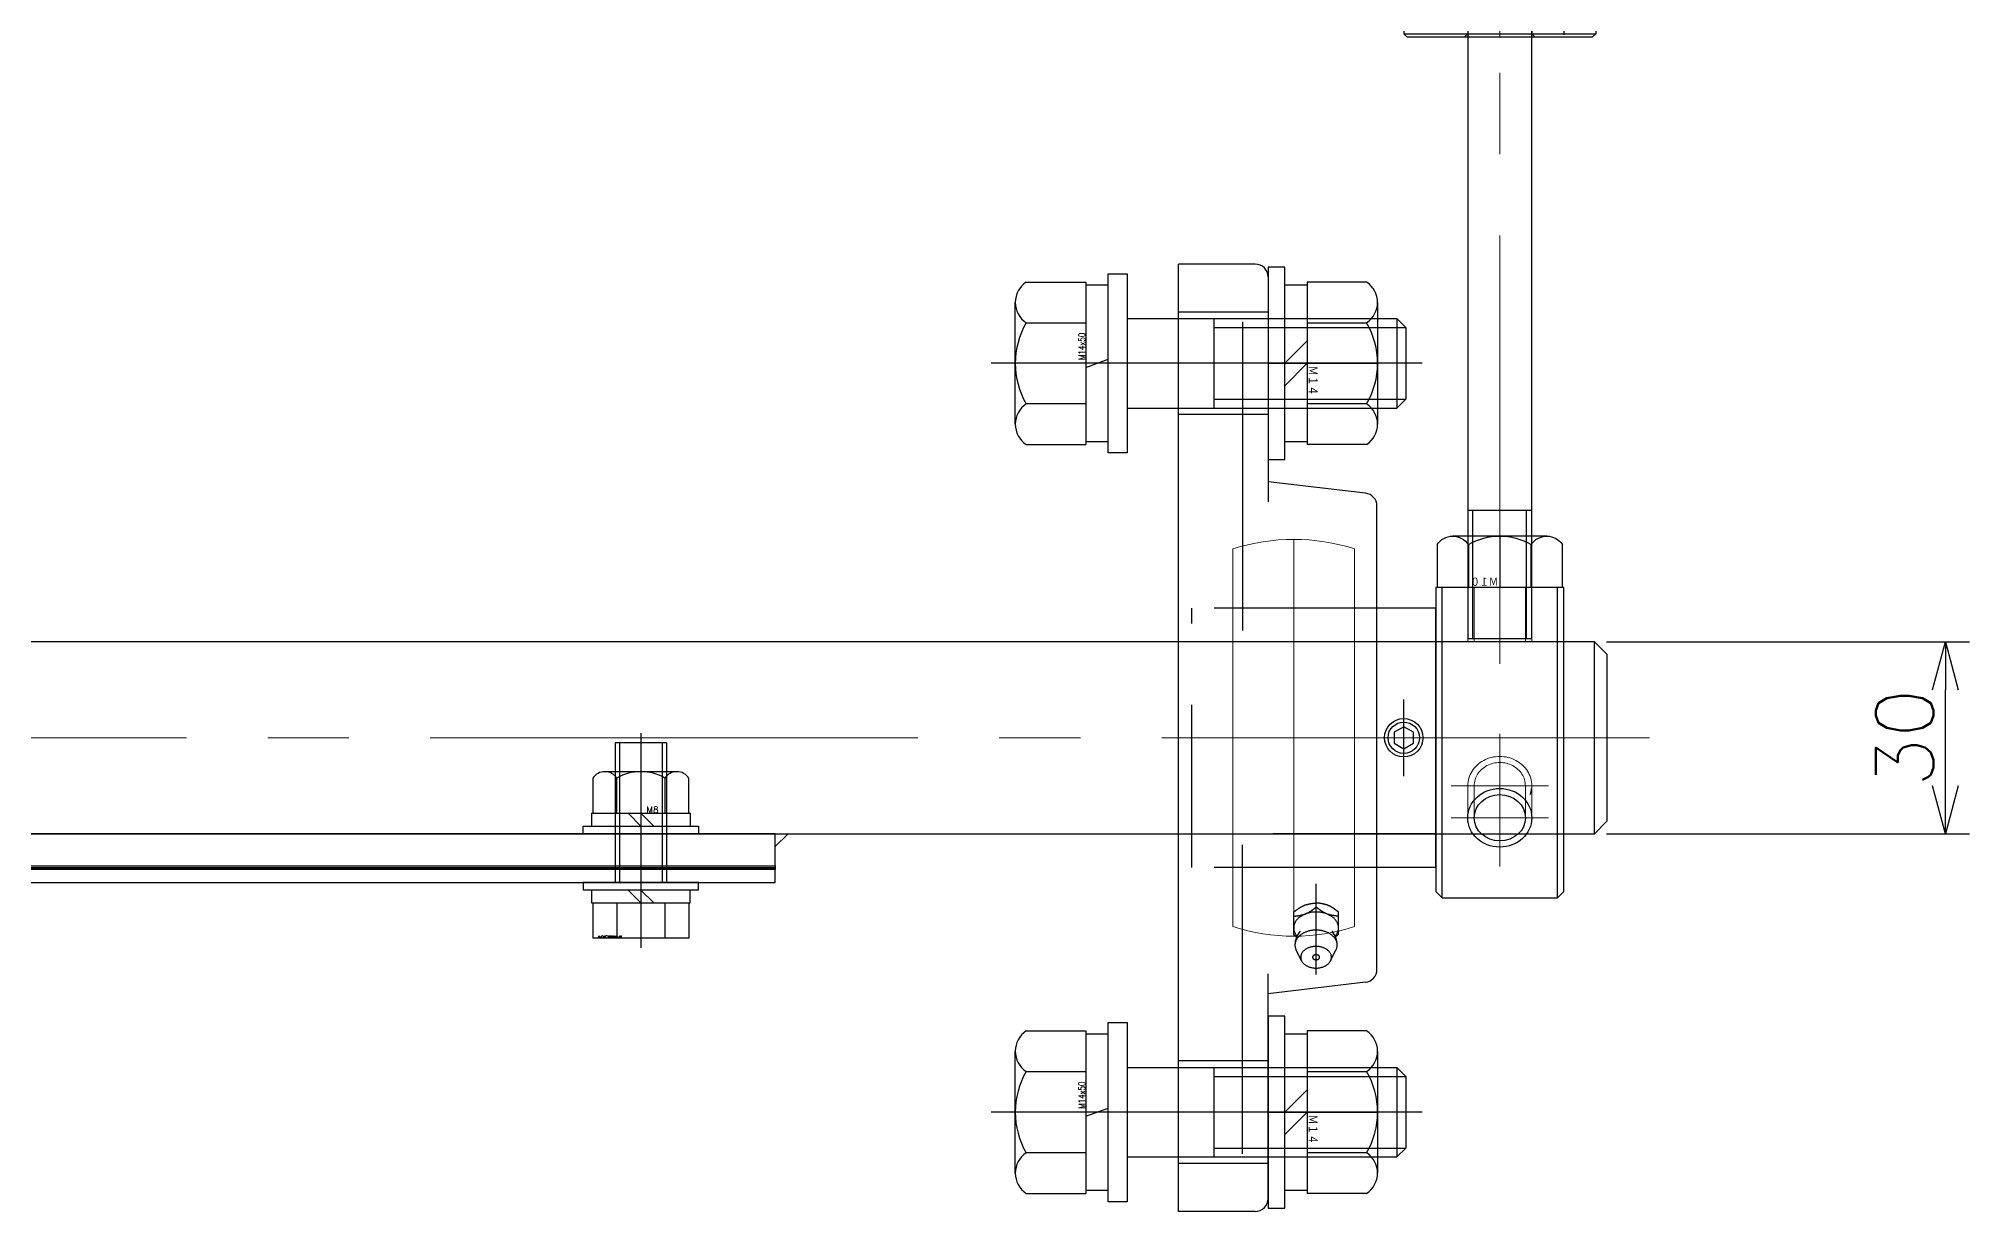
# Model space of a CAD drawing. Header units: millimetres. Extents: x -8731 to 85711, y -14522 to 31379.
# Drawn here: x -2577.9 to -2276.2, y -4476.8 to -4293.6 of the extents above; entities that cross this region are included whole.
import ezdxf

# ---------------------------------------------------------------- set-up
doc = ezdxf.new("R2010")
doc.units = ezdxf.units.MM
doc.header["$LTSCALE"] = 4
doc.header["$PDMODE"] = 99
doc.header["$PDSIZE"] = 1
doc.linetypes.add('CENTER2', pattern=[28.575, 19.05, -3.175, 3.175, -3.175])
doc.linetypes.add('HIDDEN', pattern=[9.525, 6.35, -3.175])
for name, color, linetype, lineweight in [('04_HIDDEN', 2, 'HIDDEN', 13), ('05_CENTER', 4, 'CENTER2', 13), ('08_DIM', 3, 'Continuous', 13)]:
    doc.layers.add(name, color=color, linetype=linetype, lineweight=lineweight)
doc.layers.add('10_DRAFT', color=8, linetype='Continuous', lineweight=0, plot=False)
doc.styles.add('KANJI0', font='txt.shx', dxfattribs={"width": 0.9, "height": 30, "bigfont": 'bigfont'})
doc.styles.add('KSS_TXT', font='txt.shx', dxfattribs={"bigfont": 'extfont2.shx'})
doc.styles.add('KSS_TXT_L', font='txt.shx', dxfattribs={"height": 9, "bigfont": 'extfont2.shx'})
doc.dimstyles.new('KSS_DIM', dxfattribs={"dimscale": 3, "dimtxt": 3, "dimasz": 2.5, "dimexe": 1.25, "dimexo": 0.625, "dimtad": 1, "dimdsep": 46, "dimtxsty": 'KSS_TXT', "dimblk": 'OPEN30', "dimcen": 0, "dimazin": 2, "dimtfac": 0.75, "dimtmove": 0, "dimatfit": 3, "dimldrblk": 'OPEN30', "dimfxl": 1, "dimtolj": 1, "dimarcsym": 0})

# ---------------------------------------------------------------- blocks, each defined once
blk = doc.blocks.new('_Open30')
at = {"color": 0, "linetype": 'ByBlock', "lineweight": -2}
for p, q in [((-1, 0.268), (0, 0)), ((0, 0), (-1, -0.268)), ((0, 0), (-1, 0))]:
    blk.add_line(p, q, dxfattribs=at)
blk = doc.blocks.new('*D1000')
at = {"layer": '08_DIM', "color": 0, "lineweight": -2, "transparency": 16777216}
for p, q in [((-2332.89, -4387.84), (-2276.19, -4387.84)), ((-2279.94, -4410.34), (-2279.94, -4395.34)), ((-2332.89, -4417.84), (-2276.19, -4417.84))]:
    blk.add_line(p, q, dxfattribs=at)
at = {"layer": 'Defpoints', "color": 0, "transparency": 16777216}
for p in [(-2334.76, -4387.84), (-2279.94, -4387.84), (-2334.76, -4417.84)]:
    blk.add_point(p, dxfattribs=at)
at = {"layer": '08_DIM', "color": 0, "lineweight": -2, "transparency": 16777216, "xscale": 7.5, "yscale": 7.5, "zscale": 7.5}
for p, rotation in [((-2279.94, -4387.84), 90), ((-2279.94, -4417.84), 270)]:
    blk.add_blockref('_Open30', p, dxfattribs=dict(at, rotation=rotation))
at = {"layer": '08_DIM', "color": 0, "transparency": 16777216, "insert": (-2286.31, -4402.84), "char_height": 9, "attachment_point": 5, "rotation": 90, "style": 'KSS_TXT'}
blk.add_mtext('\\A1;30', dxfattribs=at)
blk = doc.blocks.new('M14Nza_1_1_1')
at = {"color": 0}
for p, q in [((-12.7, 15.4), (-12.7, 6.1)), ((-9.52, 17.1), (9.52, 17.1)), ((-6.35, 6.1), (-6.35, 15.4)), ((6.35, 15.4), (6.35, 6.1)), ((12.7, 15.4), (12.7, 6.1)), ((-12.7, 6.1), (12.7, 6.1)), ((-12.25, 2.6), (-12.25, 6.1)), ((-3.5, 6.1), (0, 2.6)), ((0, 6.1), (3.5, 2.6)), ((12.25, 6.1), (12.25, 2.6))]:
    blk.add_line(p, q, dxfattribs=at)
at = {"color": 0, "linetype": 'CENTER2'}
blk.add_line((0, 0), (0, 17.1), dxfattribs=at)
at = {"color": 0}
blk.add_lwpolyline([(-15, 0), (15, 0), (15, 2.6), (-15, 2.6)], close=True, dxfattribs=at)
for centre, radius, start, end in [((-9.52, 13.29), 3.81, 33.626, 146.374), ((0, 4.4), 12.7, 60, 120), ((9.52, 13.29), 3.81, 33.626, 146.374)]:
    blk.add_arc(centre, radius, start, end, dxfattribs=at)
at = {"layer": '10_DRAFT', "ltscale": 3, "style": 'KANJI0', "width": 0.82}
blk.add_text('Ｍ１４', height=1.5, dxfattribs=at).set_placement((0.39, 6.2))
blk = doc.blocks.new('A$C09CE55E7_1_1_1')
at = {"color": 0, "linetype": 'CENTER2'}
blk.add_line((0, -46.09), (0, 21.25), dxfattribs=at)
at = {"color": 0}
for p, q in [((-12.7, 15.8), (-12.7, 6.5)), ((-9.52, 17.5), (9.52, 17.5)), ((-6.35, 6.5), (-6.35, 15.8)), ((6.35, 15.8), (6.35, 6.5)), ((12.7, 15.8), (12.7, 6.5)), ((12.7, 6.5), (-12.7, 6.5)), ((-12.25, 3), (-12.25, 6.5)), ((-0.64, 6.5), (0.64, 3)), ((12.25, 6.5), (12.25, 3)), ((-14, 0), (-14, 3)), ((-14, 3), (14, 3)), ((14, 0), (-14, 0)), ((-7, 0), (-7, -42.1)), ((7, 0), (7, -42.1)), ((14, 3), (14, 0)), ((7, -13.5), (-7, -13.5)), ((-5.6, -13.5), (-5.6, -43.5)), ((5.6, -13.5), (5.6, -43.5)), ((-7, -42.1), (-5.6, -43.5)), ((7, -42.1), (-7, -42.1)), ((7, -42.1), (5.6, -43.5)), ((5.6, -43.5), (-5.6, -43.5))]:
    blk.add_line(p, q, dxfattribs=at)
for centre, radius, start, end in [((-9.52, 13.69), 3.81, 33.626, 146.374), ((0, 4.8), 12.7, 60, 120), ((9.52, 13.69), 3.81, 33.626, 146.374)]:
    blk.add_arc(centre, radius, start, end, dxfattribs=at)
at = {"layer": '10_DRAFT', "ltscale": 3, "style": 'KANJI0', "width": 0.82}
blk.add_text('M14x50', height=1, dxfattribs=at).set_placement((0.53, 6.6))
blk = doc.blocks.new('MUCAFL206b_1_1')
at = {"color": 0, "linetype": 'CENTER2'}
for p, q in [((-58.5, -19), (-58.5, 5)), ((58.5, -19), (58.5, 5)), ((-36.97, -21.5), (-22.83, -21.5)), ((-6, -35.2), (6, -35.2))]:
    blk.add_line(p, q, dxfattribs=at)
at = {"color": 0}
for p, q in [((-74, 0), (74, 0)), ((-74, -12), (-74, 0)), ((74, -12), (74, 0)), ((-64.99, -10), (-16.75, -10)), ((64.99, -10), (16.75, -10)), ((-72, -14), (-36.87, -14)), ((-38.21, -29.23), (-40, -14)), ((72, -14), (36.87, -14)), ((38.21, -29.23), (40, -14)), ((-30.74, -18), (-31.1, -18.46)), ((-30.74, -18), (-27.24, -18)), ((-34.86, -19.24), (-33.16, -18.39)), ((-34.86, -23.76), (-33.16, -24.61)), ((-26.46, -21.5), (-25.81, -21.5)), ((-30.74, -25), (-31.1, -24.54)), ((-30.74, -25), (-27.24, -25)), ((-36.22, -31), (36.22, -31)), ((-20.25, -40.2), (-20.25, -31)), ((20.25, -40.2), (20.25, -31)), ((-20.25, -40.2), (20.25, -40.2))]:
    blk.add_line(p, q, dxfattribs=at)
at = {"color": 0, "linetype": 'HIDDEN'}
for p, q in [((-66.5, -14), (-66.5, 0)), ((-50.5, -14), (-50.5, 0)), ((50.5, -14), (50.5, 0)), ((66.5, -14), (66.5, 0)), ((-20.25, -2.1), (20.25, -2.1)), ((-20.25, -31), (-20.25, -2.1)), ((-15, -40.2), (-15, -2.1)), ((15, -40.2), (15, -2.1)), ((20.25, -31), (20.25, -2.1))]:
    blk.add_line(p, q, dxfattribs=at)
at = {"color": 0}
blk.add_lwpolyline([(-0.87, -33.7), (-1.73, -35.2), (-0.87, -36.7), (0.87, -36.7), (1.73, -35.2), (0.87, -33.7)], close=True, dxfattribs=at)
for points in [[(-30.99, -24.49, 0), (-30.92, -24.55, 0), (-30.84, -24.6, 0), (-30.77, -24.65, 0), (-30.7, -24.7, 0), (-30.62, -24.75, 0), (-30.54, -24.79, 0), (-30.47, -24.83, 0), (-30.39, -24.86, 0), (-30.31, -24.89, 0), (-30.23, -24.92, 0), (-30.15, -24.94, 0), (-30.07, -24.96, 0), (-29.99, -24.98, 0), (-29.91, -24.99, 0), (-29.82, -25, 0), (-29.74, -25, 0), (-29.66, -25, 0), (-29.58, -25, 0), (-29.5, -24.99, 0), (-29.42, -24.98, 0), (-29.33, -24.96, 0), (-29.25, -24.94, 0), (-29.17, -24.92, 0), (-29.09, -24.89, 0), (-29.01, -24.86, 0), (-28.94, -24.83, 0), (-28.86, -24.79, 0), (-28.78, -24.75, 0), (-28.71, -24.71, 0), (-28.63, -24.66, 0), (-28.56, -24.61, 0), (-28.49, -24.55, 0), (-28.42, -24.49, 0), (-28.35, -24.43, 0), (-28.28, -24.37, 0), (-28.21, -24.3, 0), (-28.15, -24.23, 0), (-28.08, -24.15, 0), (-28.02, -24.08, 0), (-27.96, -24, 0), (-27.91, -23.91, 0), (-27.85, -23.83, 0), (-27.8, -23.74, 0), (-27.75, -23.65, 0), (-27.7, -23.56, 0), (-27.65, -23.46, 0), (-27.61, -23.37, 0), (-27.56, -23.27, 0), (-27.52, -23.17, 0), (-27.48, -23.06, 0), (-27.45, -22.96, 0), (-27.42, -22.85, 0), (-27.39, -22.75, 0), (-27.36, -22.64, 0), (-27.33, -22.53, 0), (-27.31, -22.42, 0), (-27.29, -22.3, 0), (-27.27, -22.19, 0), (-27.26, -22.08, 0), (-27.25, -21.96, 0), (-27.24, -21.85, 0), (-27.23, -21.73, 0), (-27.23, -21.62, 0), (-27.22, -21.5, 0), (-27.23, -21.38, 0), (-27.23, -21.27, 0), (-27.24, -21.15, 0), (-27.25, -21.04, 0), (-27.26, -20.92, 0), (-27.27, -20.81, 0), (-27.29, -20.7, 0), (-27.31, -20.58, 0), (-27.33, -20.47, 0), (-27.36, -20.36, 0), (-27.39, -20.25, 0), (-27.42, -20.15, 0), (-27.45, -20.04, 0), (-27.48, -19.94, 0), (-27.52, -19.83, 0), (-27.56, -19.73, 0), (-27.61, -19.63, 0), (-27.65, -19.54, 0), (-27.7, -19.44, 0), (-27.75, -19.35, 0), (-27.8, -19.26, 0), (-27.85, -19.17, 0), (-27.91, -19.09, 0), (-27.96, -19, 0), (-28.02, -18.92, 0), (-28.08, -18.85, 0), (-28.15, -18.77, 0), (-28.21, -18.7, 0), (-28.28, -18.63, 0), (-28.35, -18.57, 0), (-28.42, -18.51, 0), (-28.49, -18.45, 0), (-28.56, -18.39, 0), (-28.63, -18.34, 0), (-28.71, -18.29, 0), (-28.78, -18.25, 0), (-28.86, -18.21, 0), (-28.94, -18.17, 0), (-29.01, -18.14, 0), (-29.09, -18.11, 0), (-29.17, -18.08, 0), (-29.25, -18.06, 0), (-29.33, -18.04, 0), (-29.42, -18.02, 0), (-29.5, -18.01, 0), (-29.58, -18, 0), (-29.66, -18, 0), (-29.74, -18, 0), (-29.82, -18, 0), (-29.91, -18.01, 0), (-29.99, -18.02, 0), (-30.07, -18.04, 0), (-30.15, -18.06, 0), (-30.23, -18.08, 0), (-30.31, -18.11, 0), (-30.39, -18.14, 0), (-30.47, -18.17, 0), (-30.54, -18.21, 0), (-30.62, -18.25, 0), (-30.7, -18.3, 0), (-30.77, -18.35, 0), (-30.84, -18.4, 0), (-30.92, -18.45, 0), (-30.99, -18.51, 0)], [(-27.89, -18, 0), (-27.88, -18.02, 0), (-27.88, -18.05, 0), (-27.88, -18.07, 0), (-27.88, -18.1, 0), (-27.87, -18.12, 0), (-27.87, -18.15, 0), (-27.87, -18.17, 0), (-27.86, -18.2, 0), (-27.86, -18.22, 0), (-27.86, -18.25, 0), (-27.86, -18.27, 0), (-27.85, -18.29, 0), (-27.85, -18.32, 0), (-27.85, -18.34, 0), (-27.84, -18.37, 0), (-27.84, -18.39, 0), (-27.84, -18.42, 0), (-27.83, -18.44, 0), (-27.83, -18.47, 0), (-27.83, -18.49, 0), (-27.82, -18.51, 0), (-27.82, -18.54, 0), (-27.82, -18.56, 0), (-27.81, -18.59, 0), (-27.81, -18.61, 0), (-27.81, -18.64, 0), (-27.8, -18.66, 0), (-27.8, -18.68, 0), (-27.8, -18.71, 0), (-27.79, -18.73, 0), (-27.79, -18.76, 0), (-27.79, -18.78, 0), (-27.78, -18.8, 0), (-27.78, -18.83, 0), (-27.77, -18.85, 0), (-27.77, -18.88, 0), (-27.77, -18.9, 0), (-27.76, -18.92, 0), (-27.76, -18.95, 0), (-27.75, -18.97, 0), (-27.75, -19, 0), (-27.74, -19.02, 0), (-27.74, -19.04, 0), (-27.73, -19.07, 0), (-27.73, -19.09, 0), (-27.72, -19.12, 0), (-27.72, -19.14, 0), (-27.71, -19.16, 0), (-27.71, -19.19, 0), (-27.7, -19.21, 0), (-27.7, -19.23, 0), (-27.69, -19.26, 0), (-27.69, -19.28, 0), (-27.68, -19.3, 0), (-27.68, -19.33, 0), (-27.67, -19.35, 0), (-27.67, -19.37, 0), (-27.66, -19.4, 0), (-27.65, -19.42, 0), (-27.65, -19.44, 0), (-27.64, -19.47, 0), (-27.63, -19.49, 0), (-27.63, -19.51, 0), (-27.62, -19.53, 0), (-27.61, -19.56, 0), (-27.61, -19.58, 0), (-27.6, -19.6, 0), (-27.59, -19.63, 0), (-27.58, -19.65, 0), (-27.58, -19.67, 0), (-27.57, -19.69, 0), (-27.56, -19.72, 0), (-27.55, -19.74, 0), (-27.55, -19.76, 0), (-27.54, -19.78, 0), (-27.53, -19.81, 0), (-27.52, -19.83, 0), (-27.51, -19.85, 0), (-27.5, -19.87, 0), (-27.49, -19.89, 0), (-27.48, -19.92, 0), (-27.48, -19.94, 0), (-27.47, -19.96, 0), (-27.46, -19.98, 0), (-27.45, -20, 0), (-27.44, -20.02, 0), (-27.43, -20.05, 0), (-27.42, -20.07, 0), (-27.41, -20.09, 0), (-27.4, -20.11, 0), (-27.39, -20.13, 0), (-27.37, -20.15, 0), (-27.36, -20.17, 0), (-27.35, -20.2, 0), (-27.34, -20.22, 0), (-27.33, -20.24, 0), (-27.32, -20.26, 0), (-27.31, -20.28, 0), (-27.3, -20.3, 0), (-27.28, -20.32, 0), (-27.27, -20.34, 0), (-27.26, -20.36, 0), (-27.25, -20.38, 0), (-27.24, -20.41, 0), (-27.22, -20.43, 0), (-27.21, -20.45, 0), (-27.2, -20.47, 0), (-27.19, -20.49, 0), (-27.17, -20.51, 0), (-27.16, -20.53, 0), (-27.15, -20.55, 0), (-27.14, -20.57, 0), (-27.12, -20.59, 0), (-27.11, -20.61, 0), (-27.1, -20.63, 0), (-27.08, -20.65, 0), (-27.07, -20.67, 0), (-27.06, -20.69, 0), (-27.04, -20.71, 0), (-27.03, -20.73, 0), (-27.02, -20.75, 0), (-27, -20.77, 0), (-26.99, -20.79, 0), (-26.97, -20.81, 0), (-26.96, -20.83, 0), (-26.95, -20.85, 0), (-26.93, -20.87, 0), (-26.92, -20.89, 0), (-26.9, -20.91, 0), (-26.89, -20.93, 0), (-26.87, -20.95, 0), (-26.86, -20.97, 0), (-26.85, -20.99, 0), (-26.83, -21.01, 0), (-26.82, -21.03, 0), (-26.8, -21.05, 0), (-26.79, -21.07, 0), (-26.77, -21.09, 0), (-26.76, -21.11, 0), (-26.74, -21.13, 0), (-26.73, -21.15, 0), (-26.71, -21.17, 0), (-26.7, -21.19, 0), (-26.68, -21.21, 0), (-26.67, -21.23, 0), (-26.65, -21.25, 0), (-26.64, -21.27, 0), (-26.62, -21.29, 0), (-26.61, -21.3, 0), (-26.59, -21.32, 0), (-26.58, -21.34, 0), (-26.56, -21.36, 0), (-26.55, -21.38, 0), (-26.53, -21.4, 0), (-26.52, -21.42, 0), (-26.5, -21.44, 0), (-26.49, -21.46, 0), (-26.47, -21.48, 0), (-26.46, -21.5, 0)], [(-27.24, -18, 0), (-27.22, -18.02, 0), (-27.21, -18.04, 0), (-27.19, -18.06, 0), (-27.18, -18.08, 0), (-27.16, -18.1, 0), (-27.15, -18.12, 0), (-27.13, -18.14, 0), (-27.12, -18.16, 0), (-27.1, -18.18, 0), (-27.09, -18.2, 0), (-27.07, -18.21, 0), (-27.06, -18.23, 0), (-27.04, -18.25, 0), (-27.03, -18.27, 0), (-27.01, -18.29, 0), (-27, -18.31, 0), (-26.98, -18.33, 0), (-26.97, -18.35, 0), (-26.95, -18.37, 0), (-26.94, -18.39, 0), (-26.92, -18.41, 0), (-26.91, -18.43, 0), (-26.89, -18.45, 0), (-26.88, -18.47, 0), (-26.86, -18.49, 0), (-26.85, -18.51, 0), (-26.84, -18.53, 0), (-26.82, -18.55, 0), (-26.81, -18.57, 0), (-26.79, -18.59, 0), (-26.78, -18.61, 0), (-26.76, -18.63, 0), (-26.75, -18.65, 0), (-26.74, -18.67, 0), (-26.72, -18.69, 0), (-26.71, -18.71, 0), (-26.69, -18.73, 0), (-26.68, -18.75, 0), (-26.67, -18.77, 0), (-26.65, -18.79, 0), (-26.64, -18.81, 0), (-26.63, -18.83, 0), (-26.61, -18.85, 0), (-26.6, -18.87, 0), (-26.59, -18.89, 0), (-26.57, -18.91, 0), (-26.56, -18.93, 0), (-26.55, -18.95, 0), (-26.53, -18.97, 0), (-26.52, -18.99, 0), (-26.51, -19.01, 0), (-26.5, -19.03, 0), (-26.48, -19.05, 0), (-26.47, -19.07, 0), (-26.46, -19.09, 0), (-26.45, -19.12, 0), (-26.44, -19.14, 0), (-26.42, -19.16, 0), (-26.41, -19.18, 0), (-26.4, -19.2, 0), (-26.39, -19.22, 0), (-26.38, -19.24, 0), (-26.37, -19.26, 0), (-26.35, -19.28, 0), (-26.34, -19.3, 0), (-26.33, -19.33, 0), (-26.32, -19.35, 0), (-26.31, -19.37, 0), (-26.3, -19.39, 0), (-26.29, -19.41, 0), (-26.28, -19.43, 0), (-26.27, -19.45, 0), (-26.26, -19.48, 0), (-26.25, -19.5, 0), (-26.24, -19.52, 0), (-26.23, -19.54, 0), (-26.22, -19.56, 0), (-26.21, -19.58, 0), (-26.2, -19.61, 0), (-26.19, -19.63, 0), (-26.18, -19.65, 0), (-26.18, -19.67, 0), (-26.17, -19.69, 0), (-26.16, -19.72, 0), (-26.15, -19.74, 0), (-26.14, -19.76, 0), (-26.13, -19.78, 0), (-26.13, -19.81, 0), (-26.12, -19.83, 0), (-26.11, -19.85, 0), (-26.1, -19.87, 0), (-26.1, -19.9, 0), (-26.09, -19.92, 0), (-26.08, -19.94, 0), (-26.08, -19.97, 0), (-26.07, -19.99, 0), (-26.06, -20.01, 0), (-26.06, -20.03, 0), (-26.05, -20.06, 0), (-26.04, -20.08, 0), (-26.04, -20.1, 0), (-26.03, -20.13, 0), (-26.03, -20.15, 0), (-26.02, -20.17, 0), (-26.01, -20.2, 0), (-26.01, -20.22, 0), (-26, -20.24, 0), (-26, -20.27, 0), (-25.99, -20.29, 0), (-25.99, -20.31, 0), (-25.98, -20.34, 0), (-25.98, -20.36, 0), (-25.97, -20.38, 0), (-25.97, -20.41, 0), (-25.96, -20.43, 0), (-25.96, -20.46, 0), (-25.95, -20.48, 0), (-25.95, -20.5, 0), (-25.94, -20.53, 0), (-25.94, -20.55, 0), (-25.93, -20.58, 0), (-25.93, -20.6, 0), (-25.93, -20.62, 0), (-25.92, -20.65, 0), (-25.92, -20.67, 0), (-25.91, -20.7, 0), (-25.91, -20.72, 0), (-25.91, -20.74, 0), (-25.9, -20.77, 0), (-25.9, -20.79, 0), (-25.9, -20.82, 0), (-25.89, -20.84, 0), (-25.89, -20.86, 0), (-25.89, -20.89, 0), (-25.88, -20.91, 0), (-25.88, -20.94, 0), (-25.88, -20.96, 0), (-25.87, -20.99, 0), (-25.87, -21.01, 0), (-25.87, -21.03, 0), (-25.86, -21.06, 0), (-25.86, -21.08, 0), (-25.86, -21.11, 0), (-25.85, -21.13, 0), (-25.85, -21.16, 0), (-25.85, -21.18, 0), (-25.84, -21.21, 0), (-25.84, -21.23, 0), (-25.84, -21.25, 0), (-25.84, -21.28, 0), (-25.83, -21.3, 0), (-25.83, -21.33, 0), (-25.83, -21.35, 0), (-25.82, -21.38, 0), (-25.82, -21.4, 0), (-25.82, -21.43, 0), (-25.82, -21.45, 0), (-25.81, -21.48, 0), (-25.81, -21.5, 0)], [(-34.29, -23.9, 0), (-34.21, -23.9, 0), (-34.13, -23.89, 0), (-34.05, -23.87, 0), (-33.96, -23.85, 0), (-33.88, -23.83, 0), (-33.8, -23.8, 0), (-33.72, -23.76, 0), (-33.65, -23.72, 0), (-33.57, -23.67, 0), (-33.49, -23.62, 0), (-33.42, -23.56, 0), (-33.35, -23.5, 0), (-33.28, -23.43, 0), (-33.22, -23.36, 0), (-33.16, -23.28, 0), (-33.09, -23.2, 0), (-33.04, -23.11, 0), (-32.98, -23.02, 0), (-32.93, -22.93, 0), (-32.88, -22.83, 0), (-32.84, -22.73, 0), (-32.8, -22.63, 0), (-32.76, -22.53, 0), (-32.73, -22.42, 0), (-32.7, -22.31, 0), (-32.67, -22.2, 0), (-32.65, -22.08, 0), (-32.63, -21.97, 0), (-32.62, -21.85, 0), (-32.61, -21.74, 0), (-32.6, -21.62, 0), (-32.6, -21.5, 0), (-32.6, -21.38, 0), (-32.61, -21.26, 0), (-32.62, -21.15, 0), (-32.63, -21.03, 0), (-32.65, -20.92, 0), (-32.67, -20.8, 0), (-32.7, -20.69, 0), (-32.73, -20.58, 0), (-32.76, -20.47, 0), (-32.8, -20.37, 0), (-32.84, -20.27, 0), (-32.88, -20.17, 0), (-32.93, -20.07, 0), (-32.98, -19.98, 0), (-33.04, -19.89, 0), (-33.09, -19.8, 0), (-33.16, -19.72, 0), (-33.22, -19.64, 0), (-33.28, -19.57, 0), (-33.35, -19.5, 0), (-33.42, -19.44, 0), (-33.49, -19.38, 0), (-33.57, -19.33, 0), (-33.65, -19.28, 0), (-33.72, -19.24, 0), (-33.8, -19.2, 0), (-33.88, -19.17, 0), (-33.96, -19.15, 0), (-34.05, -19.13, 0), (-34.13, -19.11, 0), (-34.21, -19.1, 0), (-34.29, -19.1, 0), (-34.38, -19.1, 0), (-34.46, -19.11, 0), (-34.54, -19.13, 0), (-34.63, -19.15, 0), (-34.71, -19.17, 0), (-34.79, -19.2, 0), (-34.87, -19.24, 0), (-34.94, -19.28, 0), (-35.02, -19.33, 0), (-35.09, -19.38, 0), (-35.17, -19.44, 0), (-35.24, -19.5, 0), (-35.31, -19.57, 0), (-35.37, -19.64, 0), (-35.43, -19.72, 0), (-35.49, -19.8, 0), (-35.55, -19.89, 0), (-35.61, -19.98, 0), (-35.66, -20.07, 0), (-35.71, -20.17, 0), (-35.75, -20.27, 0), (-35.79, -20.37, 0), (-35.83, -20.47, 0), (-35.86, -20.58, 0), (-35.89, -20.69, 0), (-35.92, -20.8, 0), (-35.94, -20.92, 0), (-35.96, -21.03, 0), (-35.97, -21.15, 0), (-35.98, -21.26, 0), (-35.99, -21.38, 0), (-35.99, -21.5, 0), (-35.99, -21.62, 0), (-35.98, -21.74, 0), (-35.97, -21.85, 0), (-35.96, -21.97, 0), (-35.94, -22.08, 0), (-35.92, -22.2, 0), (-35.89, -22.31, 0), (-35.86, -22.42, 0), (-35.83, -22.53, 0), (-35.79, -22.63, 0), (-35.75, -22.73, 0), (-35.71, -22.83, 0), (-35.66, -22.93, 0), (-35.61, -23.02, 0), (-35.55, -23.11, 0), (-35.49, -23.2, 0), (-35.43, -23.28, 0), (-35.37, -23.36, 0), (-35.31, -23.43, 0), (-35.24, -23.5, 0), (-35.17, -23.56, 0), (-35.09, -23.62, 0), (-35.02, -23.67, 0), (-34.94, -23.72, 0), (-34.87, -23.76, 0), (-34.79, -23.8, 0), (-34.71, -23.83, 0), (-34.63, -23.85, 0), (-34.54, -23.87, 0), (-34.46, -23.89, 0), (-34.38, -23.9, 0), (-34.29, -23.9, 0)], [(-34.29, -22.05, 0), (-34.28, -22.05, 0), (-34.26, -22.05, 0), (-34.24, -22.05, 0), (-34.22, -22.04, 0), (-34.2, -22.04, 0), (-34.18, -22.03, 0), (-34.16, -22.02, 0), (-34.14, -22.01, 0), (-34.13, -22, 0), (-34.11, -21.99, 0), (-34.09, -21.98, 0), (-34.08, -21.96, 0), (-34.06, -21.95, 0), (-34.05, -21.93, 0), (-34.03, -21.91, 0), (-34.02, -21.89, 0), (-34, -21.87, 0), (-33.99, -21.85, 0), (-33.98, -21.83, 0), (-33.97, -21.81, 0), (-33.96, -21.79, 0), (-33.95, -21.76, 0), (-33.94, -21.74, 0), (-33.93, -21.71, 0), (-33.93, -21.69, 0), (-33.92, -21.66, 0), (-33.91, -21.63, 0), (-33.91, -21.61, 0), (-33.91, -21.58, 0), (-33.9, -21.55, 0), (-33.9, -21.53, 0), (-33.9, -21.5, 0), (-33.9, -21.47, 0), (-33.9, -21.45, 0), (-33.91, -21.42, 0), (-33.91, -21.39, 0), (-33.91, -21.37, 0), (-33.92, -21.34, 0), (-33.93, -21.31, 0), (-33.93, -21.29, 0), (-33.94, -21.26, 0), (-33.95, -21.24, 0), (-33.96, -21.21, 0), (-33.97, -21.19, 0), (-33.98, -21.17, 0), (-33.99, -21.15, 0), (-34, -21.13, 0), (-34.02, -21.11, 0), (-34.03, -21.09, 0), (-34.05, -21.07, 0), (-34.06, -21.05, 0), (-34.08, -21.04, 0), (-34.09, -21.02, 0), (-34.11, -21.01, 0), (-34.13, -21, 0), (-34.14, -20.99, 0), (-34.16, -20.98, 0), (-34.18, -20.97, 0), (-34.2, -20.96, 0), (-34.22, -20.96, 0), (-34.24, -20.95, 0), (-34.26, -20.95, 0), (-34.28, -20.95, 0), (-34.29, -20.95, 0), (-34.31, -20.95, 0), (-34.33, -20.95, 0), (-34.35, -20.95, 0), (-34.37, -20.96, 0), (-34.39, -20.96, 0), (-34.41, -20.97, 0), (-34.43, -20.98, 0), (-34.44, -20.99, 0), (-34.46, -21, 0), (-34.48, -21.01, 0), (-34.5, -21.02, 0), (-34.51, -21.04, 0), (-34.53, -21.05, 0), (-34.54, -21.07, 0), (-34.56, -21.09, 0), (-34.57, -21.11, 0), (-34.59, -21.13, 0), (-34.6, -21.15, 0), (-34.61, -21.17, 0), (-34.62, -21.19, 0), (-34.63, -21.21, 0), (-34.64, -21.24, 0), (-34.65, -21.26, 0), (-34.66, -21.29, 0), (-34.66, -21.31, 0), (-34.67, -21.34, 0), (-34.68, -21.37, 0), (-34.68, -21.39, 0), (-34.68, -21.42, 0), (-34.68, -21.45, 0), (-34.69, -21.47, 0), (-34.69, -21.5, 0), (-34.69, -21.53, 0), (-34.68, -21.55, 0), (-34.68, -21.58, 0), (-34.68, -21.61, 0), (-34.68, -21.63, 0), (-34.67, -21.66, 0), (-34.66, -21.69, 0), (-34.66, -21.71, 0), (-34.65, -21.74, 0), (-34.64, -21.76, 0), (-34.63, -21.79, 0), (-34.62, -21.81, 0), (-34.61, -21.83, 0), (-34.6, -21.85, 0), (-34.59, -21.87, 0), (-34.57, -21.89, 0), (-34.56, -21.91, 0), (-34.54, -21.93, 0), (-34.53, -21.95, 0), (-34.51, -21.96, 0), (-34.5, -21.98, 0), (-34.48, -21.99, 0), (-34.46, -22, 0), (-34.44, -22.01, 0), (-34.43, -22.02, 0), (-34.41, -22.03, 0), (-34.39, -22.04, 0), (-34.37, -22.04, 0), (-34.35, -22.05, 0), (-34.33, -22.05, 0), (-34.31, -22.05, 0), (-34.29, -22.05, 0)], [(-33.16, -24.61, 0), (-33.1, -24.64, 0), (-33.03, -24.67, 0), (-32.96, -24.7, 0), (-32.9, -24.72, 0), (-32.83, -24.74, 0), (-32.76, -24.76, 0), (-32.69, -24.77, 0), (-32.62, -24.78, 0), (-32.55, -24.79, 0), (-32.48, -24.8, 0), (-32.41, -24.8, 0), (-32.34, -24.8, 0), (-32.27, -24.8, 0), (-32.2, -24.79, 0), (-32.13, -24.78, 0), (-32.06, -24.77, 0), (-32, -24.75, 0), (-31.93, -24.74, 0), (-31.86, -24.72, 0), (-31.79, -24.69, 0), (-31.72, -24.66, 0), (-31.66, -24.64, 0), (-31.59, -24.6, 0), (-31.53, -24.57, 0), (-31.46, -24.53, 0), (-31.4, -24.49, 0), (-31.34, -24.45, 0), (-31.27, -24.4, 0), (-31.21, -24.35, 0), (-31.15, -24.3, 0), (-31.1, -24.25, 0), (-31.04, -24.19, 0), (-30.98, -24.14, 0), (-30.93, -24.08, 0), (-30.87, -24.01, 0), (-30.82, -23.95, 0), (-30.77, -23.88, 0), (-30.72, -23.81, 0), (-30.67, -23.74, 0), (-30.63, -23.67, 0), (-30.58, -23.59, 0), (-30.54, -23.51, 0), (-30.5, -23.44, 0), (-30.46, -23.36, 0), (-30.42, -23.27, 0), (-30.38, -23.19, 0), (-30.35, -23.1, 0), (-30.31, -23.02, 0), (-30.28, -22.93, 0), (-30.25, -22.84, 0), (-30.23, -22.75, 0), (-30.2, -22.66, 0), (-30.18, -22.56, 0), (-30.16, -22.47, 0), (-30.14, -22.38, 0), (-30.12, -22.28, 0), (-30.1, -22.18, 0), (-30.09, -22.09, 0), (-30.08, -21.99, 0), (-30.07, -21.89, 0), (-30.06, -21.8, 0), (-30.06, -21.7, 0), (-30.05, -21.6, 0), (-30.05, -21.5, 0), (-30.05, -21.4, 0), (-30.06, -21.3, 0), (-30.06, -21.2, 0), (-30.07, -21.11, 0), (-30.08, -21.01, 0), (-30.09, -20.91, 0), (-30.1, -20.82, 0), (-30.12, -20.72, 0), (-30.14, -20.62, 0), (-30.16, -20.53, 0), (-30.18, -20.44, 0), (-30.2, -20.34, 0), (-30.23, -20.25, 0), (-30.25, -20.16, 0), (-30.28, -20.07, 0), (-30.31, -19.98, 0), (-30.35, -19.9, 0), (-30.38, -19.81, 0), (-30.42, -19.73, 0), (-30.46, -19.64, 0), (-30.5, -19.56, 0), (-30.54, -19.49, 0), (-30.58, -19.41, 0), (-30.63, -19.33, 0), (-30.67, -19.26, 0), (-30.72, -19.19, 0), (-30.77, -19.12, 0), (-30.82, -19.05, 0), (-30.87, -18.99, 0), (-30.93, -18.92, 0), (-30.98, -18.86, 0), (-31.04, -18.81, 0), (-31.1, -18.75, 0), (-31.15, -18.7, 0), (-31.21, -18.65, 0), (-31.27, -18.6, 0), (-31.34, -18.55, 0), (-31.4, -18.51, 0), (-31.46, -18.47, 0), (-31.53, -18.43, 0), (-31.59, -18.4, 0), (-31.66, -18.36, 0), (-31.72, -18.34, 0), (-31.79, -18.31, 0), (-31.86, -18.28, 0), (-31.93, -18.26, 0), (-32, -18.25, 0), (-32.06, -18.23, 0), (-32.13, -18.22, 0), (-32.2, -18.21, 0), (-32.27, -18.2, 0), (-32.34, -18.2, 0), (-32.41, -18.2, 0), (-32.48, -18.2, 0), (-32.55, -18.21, 0), (-32.62, -18.22, 0), (-32.69, -18.23, 0), (-32.76, -18.24, 0), (-32.83, -18.26, 0), (-32.9, -18.28, 0), (-32.96, -18.3, 0), (-33.03, -18.33, 0), (-33.1, -18.36, 0), (-33.16, -18.39, 0)], [(-27.89, -25, 0), (-27.88, -24.98, 0), (-27.88, -24.95, 0), (-27.88, -24.93, 0), (-27.88, -24.9, 0), (-27.87, -24.88, 0), (-27.87, -24.85, 0), (-27.87, -24.83, 0), (-27.86, -24.8, 0), (-27.86, -24.78, 0), (-27.86, -24.75, 0), (-27.86, -24.73, 0), (-27.85, -24.71, 0), (-27.85, -24.68, 0), (-27.85, -24.66, 0), (-27.84, -24.63, 0), (-27.84, -24.61, 0), (-27.84, -24.58, 0), (-27.83, -24.56, 0), (-27.83, -24.53, 0), (-27.83, -24.51, 0), (-27.82, -24.49, 0), (-27.82, -24.46, 0), (-27.82, -24.44, 0), (-27.81, -24.41, 0), (-27.81, -24.39, 0), (-27.81, -24.36, 0), (-27.8, -24.34, 0), (-27.8, -24.32, 0), (-27.8, -24.29, 0), (-27.79, -24.27, 0), (-27.79, -24.24, 0), (-27.79, -24.22, 0), (-27.78, -24.2, 0), (-27.78, -24.17, 0), (-27.77, -24.15, 0), (-27.77, -24.12, 0), (-27.77, -24.1, 0), (-27.76, -24.08, 0), (-27.76, -24.05, 0), (-27.75, -24.03, 0), (-27.75, -24, 0), (-27.74, -23.98, 0), (-27.74, -23.96, 0), (-27.73, -23.93, 0), (-27.73, -23.91, 0), (-27.72, -23.88, 0), (-27.72, -23.86, 0), (-27.71, -23.84, 0), (-27.71, -23.81, 0), (-27.7, -23.79, 0), (-27.7, -23.77, 0), (-27.69, -23.74, 0), (-27.69, -23.72, 0), (-27.68, -23.7, 0), (-27.68, -23.67, 0), (-27.67, -23.65, 0), (-27.67, -23.63, 0), (-27.66, -23.6, 0), (-27.65, -23.58, 0), (-27.65, -23.56, 0), (-27.64, -23.53, 0), (-27.63, -23.51, 0), (-27.63, -23.49, 0), (-27.62, -23.47, 0), (-27.61, -23.44, 0), (-27.61, -23.42, 0), (-27.6, -23.4, 0), (-27.59, -23.37, 0), (-27.58, -23.35, 0), (-27.58, -23.33, 0), (-27.57, -23.31, 0), (-27.56, -23.28, 0), (-27.55, -23.26, 0), (-27.55, -23.24, 0), (-27.54, -23.22, 0), (-27.53, -23.19, 0), (-27.52, -23.17, 0), (-27.51, -23.15, 0), (-27.5, -23.13, 0), (-27.49, -23.11, 0), (-27.48, -23.08, 0), (-27.48, -23.06, 0), (-27.47, -23.04, 0), (-27.46, -23.02, 0), (-27.45, -23, 0), (-27.44, -22.98, 0), (-27.43, -22.95, 0), (-27.42, -22.93, 0), (-27.41, -22.91, 0), (-27.4, -22.89, 0), (-27.39, -22.87, 0), (-27.37, -22.85, 0), (-27.36, -22.83, 0), (-27.35, -22.8, 0), (-27.34, -22.78, 0), (-27.33, -22.76, 0), (-27.32, -22.74, 0), (-27.31, -22.72, 0), (-27.3, -22.7, 0), (-27.28, -22.68, 0), (-27.27, -22.66, 0), (-27.26, -22.64, 0), (-27.25, -22.62, 0), (-27.24, -22.59, 0), (-27.22, -22.57, 0), (-27.21, -22.55, 0), (-27.2, -22.53, 0), (-27.19, -22.51, 0), (-27.17, -22.49, 0), (-27.16, -22.47, 0), (-27.15, -22.45, 0), (-27.14, -22.43, 0), (-27.12, -22.41, 0), (-27.11, -22.39, 0), (-27.1, -22.37, 0), (-27.08, -22.35, 0), (-27.07, -22.33, 0), (-27.06, -22.31, 0), (-27.04, -22.29, 0), (-27.03, -22.27, 0), (-27.02, -22.25, 0), (-27, -22.23, 0), (-26.99, -22.21, 0), (-26.97, -22.19, 0), (-26.96, -22.17, 0), (-26.95, -22.15, 0), (-26.93, -22.13, 0), (-26.92, -22.11, 0), (-26.9, -22.09, 0), (-26.89, -22.07, 0), (-26.87, -22.05, 0), (-26.86, -22.03, 0), (-26.85, -22.01, 0), (-26.83, -21.99, 0), (-26.82, -21.97, 0), (-26.8, -21.95, 0), (-26.79, -21.93, 0), (-26.77, -21.91, 0), (-26.76, -21.89, 0), (-26.74, -21.87, 0), (-26.73, -21.85, 0), (-26.71, -21.83, 0), (-26.7, -21.81, 0), (-26.68, -21.79, 0), (-26.67, -21.77, 0), (-26.65, -21.75, 0), (-26.64, -21.73, 0), (-26.62, -21.71, 0), (-26.61, -21.7, 0), (-26.59, -21.68, 0), (-26.58, -21.66, 0), (-26.56, -21.64, 0), (-26.55, -21.62, 0), (-26.53, -21.6, 0), (-26.52, -21.58, 0), (-26.5, -21.56, 0), (-26.49, -21.54, 0), (-26.47, -21.52, 0), (-26.46, -21.5, 0)], [(-27.24, -25, 0), (-27.22, -24.98, 0), (-27.21, -24.96, 0), (-27.19, -24.94, 0), (-27.18, -24.92, 0), (-27.16, -24.9, 0), (-27.15, -24.88, 0), (-27.13, -24.86, 0), (-27.12, -24.84, 0), (-27.1, -24.82, 0), (-27.09, -24.8, 0), (-27.07, -24.79, 0), (-27.06, -24.77, 0), (-27.04, -24.75, 0), (-27.03, -24.73, 0), (-27.01, -24.71, 0), (-27, -24.69, 0), (-26.98, -24.67, 0), (-26.97, -24.65, 0), (-26.95, -24.63, 0), (-26.94, -24.61, 0), (-26.92, -24.59, 0), (-26.91, -24.57, 0), (-26.89, -24.55, 0), (-26.88, -24.53, 0), (-26.86, -24.51, 0), (-26.85, -24.49, 0), (-26.84, -24.47, 0), (-26.82, -24.45, 0), (-26.81, -24.43, 0), (-26.79, -24.41, 0), (-26.78, -24.39, 0), (-26.76, -24.37, 0), (-26.75, -24.35, 0), (-26.74, -24.33, 0), (-26.72, -24.31, 0), (-26.71, -24.29, 0), (-26.69, -24.27, 0), (-26.68, -24.25, 0), (-26.67, -24.23, 0), (-26.65, -24.21, 0), (-26.64, -24.19, 0), (-26.63, -24.17, 0), (-26.61, -24.15, 0), (-26.6, -24.13, 0), (-26.59, -24.11, 0), (-26.57, -24.09, 0), (-26.56, -24.07, 0), (-26.55, -24.05, 0), (-26.53, -24.03, 0), (-26.52, -24.01, 0), (-26.51, -23.99, 0), (-26.5, -23.97, 0), (-26.48, -23.95, 0), (-26.47, -23.93, 0), (-26.46, -23.91, 0), (-26.45, -23.88, 0), (-26.44, -23.86, 0), (-26.42, -23.84, 0), (-26.41, -23.82, 0), (-26.4, -23.8, 0), (-26.39, -23.78, 0), (-26.38, -23.76, 0), (-26.37, -23.74, 0), (-26.35, -23.72, 0), (-26.34, -23.7, 0), (-26.33, -23.67, 0), (-26.32, -23.65, 0), (-26.31, -23.63, 0), (-26.3, -23.61, 0), (-26.29, -23.59, 0), (-26.28, -23.57, 0), (-26.27, -23.55, 0), (-26.26, -23.52, 0), (-26.25, -23.5, 0), (-26.24, -23.48, 0), (-26.23, -23.46, 0), (-26.22, -23.44, 0), (-26.21, -23.42, 0), (-26.2, -23.39, 0), (-26.19, -23.37, 0), (-26.18, -23.35, 0), (-26.18, -23.33, 0), (-26.17, -23.31, 0), (-26.16, -23.28, 0), (-26.15, -23.26, 0), (-26.14, -23.24, 0), (-26.13, -23.22, 0), (-26.13, -23.19, 0), (-26.12, -23.17, 0), (-26.11, -23.15, 0), (-26.1, -23.13, 0), (-26.1, -23.1, 0), (-26.09, -23.08, 0), (-26.08, -23.06, 0), (-26.08, -23.03, 0), (-26.07, -23.01, 0), (-26.06, -22.99, 0), (-26.06, -22.97, 0), (-26.05, -22.94, 0), (-26.04, -22.92, 0), (-26.04, -22.9, 0), (-26.03, -22.87, 0), (-26.03, -22.85, 0), (-26.02, -22.83, 0), (-26.01, -22.8, 0), (-26.01, -22.78, 0), (-26, -22.76, 0), (-26, -22.73, 0), (-25.99, -22.71, 0), (-25.99, -22.69, 0), (-25.98, -22.66, 0), (-25.98, -22.64, 0), (-25.97, -22.62, 0), (-25.97, -22.59, 0), (-25.96, -22.57, 0), (-25.96, -22.54, 0), (-25.95, -22.52, 0), (-25.95, -22.5, 0), (-25.94, -22.47, 0), (-25.94, -22.45, 0), (-25.93, -22.42, 0), (-25.93, -22.4, 0), (-25.93, -22.38, 0), (-25.92, -22.35, 0), (-25.92, -22.33, 0), (-25.91, -22.3, 0), (-25.91, -22.28, 0), (-25.91, -22.26, 0), (-25.9, -22.23, 0), (-25.9, -22.21, 0), (-25.9, -22.18, 0), (-25.89, -22.16, 0), (-25.89, -22.14, 0), (-25.89, -22.11, 0), (-25.88, -22.09, 0), (-25.88, -22.06, 0), (-25.88, -22.04, 0), (-25.87, -22.01, 0), (-25.87, -21.99, 0), (-25.87, -21.97, 0), (-25.86, -21.94, 0), (-25.86, -21.92, 0), (-25.86, -21.89, 0), (-25.85, -21.87, 0), (-25.85, -21.84, 0), (-25.85, -21.82, 0), (-25.84, -21.79, 0), (-25.84, -21.77, 0), (-25.84, -21.75, 0), (-25.84, -21.72, 0), (-25.83, -21.7, 0), (-25.83, -21.67, 0), (-25.83, -21.65, 0), (-25.82, -21.62, 0), (-25.82, -21.6, 0), (-25.82, -21.57, 0), (-25.82, -21.55, 0), (-25.81, -21.52, 0), (-25.81, -21.5, 0)]]:
    blk.add_polyline3d(points, dxfattribs=at)
for radius in [3, 2.45]:
    blk.add_circle((0, -35.2), radius, dxfattribs=at)
for centre, radius, start, end in [((-72, -12), 2, 180, 270), ((72, -12), 2, 270, 0), ((-32.39, -21.5), 3.3, 49.2525, 90), ((-32.39, -21.5), 3.3, 270, 310.7475), ((-36.22, -29), 2, 186.7098, 270), ((36.22, -29), 2, 270, 353.2902)]:
    blk.add_arc(centre, radius, start, end, dxfattribs=at)
at = {"layer": '10_DRAFT'}
for p, q in [((0, -40.2), (0, 0)), ((-29.51, -8.5), (29.51, -8.5)), ((31, -18), (-31, -18)), ((-29.51, -27.5), (29.51, -27.5))]:
    blk.add_line(p, q, dxfattribs=at)
for start, end in [(162.1545, 197.8455), (342.1545, 17.8455)]:
    blk.add_arc((0, -18), 31, start, end, dxfattribs=at)
blk = doc.blocks.new('M8Nza_1_1_1')
at = {"color": 0}
for p, q in [((5.62, 9.7), (-5.63, 9.7)), ((-7.5, 8.69), (-7.5, 3.2)), ((-3.75, 3.2), (-3.75, 8.69)), ((3.75, 8.69), (3.75, 3.2)), ((7.5, 3.2), (7.5, 8.69)), ((-7.7, 3.2), (7.7, 3.2)), ((-7.7, 3.2), (-7.7, 1.2)), ((0, 1.2), (-2, 3.2)), ((0, 3.2), (2, 1.2)), ((7.7, 3.2), (7.7, 1.2))]:
    blk.add_line(p, q, dxfattribs=at)
at = {"color": 0, "linetype": 'CENTER2'}
blk.add_line((0, 9.7), (0, 0), dxfattribs=at)
at = {"color": 0}
blk.add_lwpolyline([(-9, 1.2), (9, 1.2), (9, 0), (-9, 0)], close=True, dxfattribs=at)
for centre, radius, start, end in [((-5.63, 7.45), 2.25, 33.626, 146.374), ((0, 2.2), 7.5, 60, 120), ((5.62, 7.45), 2.25, 33.626, 146.374)]:
    blk.add_arc(centre, radius, start, end, dxfattribs=at)
at = {"layer": '10_DRAFT', "style": 'KSS_TXT'}
blk.add_text('M8', height=1, dxfattribs=at).set_placement((0.87, 3.27))
blk = doc.blocks.new('A$C46CB4146_1_1_1')
at = {"color": 0, "linetype": 'CENTER2'}
blk.add_line((0, -23.3), (0, 10.2), dxfattribs=at)
at = {"color": 0}
for p, q in [((-7.51, 8.7), (7.51, 8.7)), ((-7.51, 3.2), (-7.51, 8.7)), ((-3.75, 3.2), (-3.75, 8.7)), ((3.75, 3.2), (3.75, 8.7)), ((7.51, 3.2), (7.51, 8.7)), ((-7.7, 3.2), (-7.7, 1.2)), ((7.7, 3.2), (-7.7, 3.2)), ((0, 1.2), (-2, 3.2)), ((0, 3.2), (2, 1.2)), ((7.7, 1.2), (7.7, 3.2)), ((-9, 1.2), (9, 1.2)), ((-9, 1.2), (-9, 0)), ((9, 0), (9, 1.2)), ((-9, 0), (9, 0))]:
    blk.add_line(p, q, dxfattribs=at)
at = {"color": 0, "linetype": 'HIDDEN'}
for p, q in [((-4, -21.8), (-4, 0)), ((-3.32, -21.8), (-3.32, 0)), ((3.32, -21.8), (3.32, 0)), ((4, -21.8), (4, 0)), ((-4, -21.8), (4, -21.8))]:
    blk.add_line(p, q, dxfattribs=at)
at = {"layer": '10_DRAFT', "style": 'KSS_TXT_L'}
blk.add_text('BT-M8x25L,SW,PW', height=0.3, dxfattribs=at).set_placement((2.97, 8.36))
blk = doc.blocks.new('A$C701D6F41_1_1_1')
at = {"color": 0}
for p, q in [((25, 24), (-23.5, 24)), ((25, 6), (-23.5, 6))]:
    blk.add_line(p, q, dxfattribs=at)
blk.add_lwpolyline([(25, 6), (25, 24), (24, 25), (-23.5, 25), (-23.5, 5), (24, 5)], close=True, dxfattribs=at)
for major_axis, ratio in [((0, 5), 0.916536), ((0, 4), 0.906285)]:
    blk.add_ellipse((12.5, 15), major_axis=major_axis, ratio=ratio)
blk.add_ellipse((7.5, 15), major_axis=(0, 5), ratio=0.916536, start_param=5.978479, end_param=6.191994)
at = {"layer": '04_HIDDEN'}
for p, q in [((-15, 5), (-15, 25)), ((15, 5), (15, 25)), ((-23.5, 20), (-15, 20)), ((-23.5, 19), (-15, 19)), ((12.5, 20), (7.5, 20)), ((7.5, 19), (12.5, 19)), ((-23.5, 11), (-15, 11)), ((-23.5, 10), (-15, 10)), ((7.5, 11), (12.5, 11)), ((12.5, 10), (7.5, 10))]:
    blk.add_line(p, q, dxfattribs=at)
for major_axis, ratio, start_param, end_param in [((0, 5), 0.916536, 6.283185, 9.424828), ((0, 4), 0.906285, 0, 3.141648)]:
    blk.add_ellipse((7.5, 15), major_axis=major_axis, ratio=ratio, start_param=start_param, end_param=end_param, dxfattribs=at)
at = {"layer": '05_CENTER'}
for p, q in [((7.5, 7.39), (7.5, 22.61)), ((12.5, 7.39), (12.5, 22.61)), ((-26.41, 15), (-11.56, 15)), ((20.11, 15), (-0.6, 15))]:
    blk.add_line(p, q, dxfattribs=at)
at = {"layer": '10_DRAFT'}
blk.add_line((0, 5), (0, 25), dxfattribs=at)
blk = doc.blocks.new('M10Nu_1_1_1')
at = {"color": 0}
for p, q in [((-9.8, 0), (-9.8, 6.69)), ((-7.35, 8), (7.35, 8)), ((-4.9, 0), (-4.9, 6.69)), ((4.9, 6.69), (4.9, 0)), ((9.8, 6.69), (9.8, 0)), ((-9.8, 0), (9.8, 0))]:
    blk.add_line(p, q, dxfattribs=at)
at = {"color": 0, "linetype": 'CENTER2'}
blk.add_line((0, 8), (0, 0), dxfattribs=at)
at = {"color": 0}
for centre, radius, start, end in [((-7.35, 5.06), 2.94, 33.626, 146.374), ((0, -1.8), 9.8, 60, 120), ((7.35, 5.06), 2.94, 33.626, 146.374)]:
    blk.add_arc(centre, radius, start, end, dxfattribs=at)
at = {"layer": '10_DRAFT', "style": 'KANJI0', "width": 0.82}
blk.add_text('Ｍ１０', height=1.25, dxfattribs=at).set_placement((0.26, 0.12))
blk = doc.blocks.new('A$C20721D5E_1_1_1')
at = {"color": 0}
blk.add_line((-174, 5), (-174, -5), dxfattribs=at)
at = {"color": 0, "linetype": 'HIDDEN'}
for p, q in [((-20, -5), (-20, 5)), ((0, 4.19), (-20, 4.19)), ((0, -4.19), (-20, -4.19))]:
    blk.add_line(p, q, dxfattribs=at)
at = {"color": 0}
blk.add_lwpolyline([(0, -5), (-174, -5), (-175, -4), (-175, 4), (-174, 5), (0, 5)], close=True, dxfattribs=at)
at = {"layer": '05_CENTER'}
blk.add_line((-177.27, 0), (2.62, 0), dxfattribs=at)
blk = doc.blocks.new('A$C21C31411_1_1_1')
at = {"color": 0}
for p, q in [((-48, 25), (-48, -25)), ((-2, 25), (-2, -25))]:
    blk.add_line(p, q, dxfattribs=at)
blk.add_lwpolyline([(-48, -25), (-2, -25), (0, -23), (0, 23), (-2, 25), (-48, 25), (-50, 23), (-50, -23)], close=True, dxfattribs=at)
at = {"layer": '04_HIDDEN'}
for p, q in [((-50, 5.1), (0, 5.1)), ((-50, -5.1), (0, -5.1))]:
    blk.add_line(p, q, dxfattribs=at)
at = {"layer": '10_DRAFT'}
blk.add_line((-50, 0), (0, 0), dxfattribs=at)
blk = doc.blocks.new('SCS10-12a_1_1_1')
at = {"color": 0}
for p, q in [((0, 14.5), (0.5, 15)), ((0, 14.5), (0, -14.5)), ((0.5, 15), (0.5, -15)), ((0.5, 15), (11.5, 15)), ((11.5, 15), (11.5, -15)), ((11.5, 15), (12, 14.5)), ((12, 14.5), (12, -14.5)), ((0, -14.5), (0.5, -15)), ((0.5, -15), (11.5, -15)), ((4.24, -14.14), (7.76, -14.14)), ((12, -14.5), (11.5, -15))]:
    blk.add_line(p, q, dxfattribs=at)
at = {"color": 0, "linetype": 'HIDDEN'}
for p, q in [((0.5, 5), (0, 5.5)), ((0.5, 5), (11.5, 5)), ((12, 5.5), (11.5, 5)), ((0, -5.5), (0.5, -5)), ((0.5, -5), (11.5, -5)), ((11.5, -5), (12, -5.5))]:
    blk.add_line(p, q, dxfattribs=at)
at = {"color": 0, "linetype": 'CENTER2'}
for p, q in [((6, -4.31), (6, -15.69)), ((0.31, -10), (11.69, -10))]:
    blk.add_line(p, q, dxfattribs=at)
at = {"color": 0}
blk.add_circle((6, -10), 2.25, dxfattribs=at)
blk.add_arc((6, -10), 4.5, 293.0044, 246.9956, dxfattribs=at)
at = {"layer": '10_DRAFT'}
blk.add_line((0, 0), (12, 0), dxfattribs=at)
blk = doc.blocks.new('A$C30176A9C_1_1_1')
for name, p in [('A$C21C31411_1_1_1', (-121.5, 0)), ('A$C20721D5E_1_1_1', (-15.5, 0))]:
    blk.add_blockref(name, p)
at = {"color": 4, "xscale": -1}
blk.add_blockref('SCS10-12a_1_1_1', (-171.5, 0), dxfattribs=at)
at = {"color": 4}
blk.add_blockref('SCS10-12a_1_1_1', (-121.5, 0), dxfattribs=at)
at = {"rotation": 90}
blk.add_blockref('M10Nu_1_1_1', (-23.5, 0), dxfattribs=at)
at = {"xscale": -1, "rotation": 180}
blk.add_blockref('A$C701D6F41_1_1_1', (0, 15), dxfattribs=at)
blk = doc.blocks.new('A$C1204623A_1_1_1')
at = {"color": 0}
blk.add_lwpolyline([(945, -2), (945, 0), (-945, 0), (-945, -2)], close=True, dxfattribs=at)
at = {"layer": '05_CENTER'}
blk.add_line((924, 2.58), (924, -4.67), dxfattribs=at)
blk = doc.blocks.new('A$C35A251B1_1_1_1')
at = {"color": 0}
blk.add_lwpolyline([(-945, 0.3), (-945, 0), (945, 0), (945, 0.3)], close=True, dxfattribs=at)
at = {"layer": '10_DRAFT'}
blk.add_line((924, 0), (924, 0.3), dxfattribs=at)
blk = doc.blocks.new('A$C39886CB1_1_1_1')
at = {"color": 0}
blk.add_line((1073, -5), (1073, -35), dxfattribs=at)
for points in [[(-945, 0), (945, 0), (945, -5), (-945, -5)], [(-1073, -5), (1073, -5), (1075, -7), (1075, -33), (1073, -35), (-1073, -35), (-1075, -33), (-1075, -7)]]:
    blk.add_lwpolyline(points, close=True, dxfattribs=at)
at = {"color": 3}
blk.add_lwpolyline([(945, -5), (947, -5), (947, -5), (945, -3)], close=True, dxfattribs=at)
at = {"layer": '05_CENTER'}
for p, q in [((924, -9.18), (924, 3.91)), ((1081.59, -20), (-1081.04, -20))]:
    blk.add_line(p, q, dxfattribs=at)

msp = doc.modelspace()

# ---------------------------------------------------------------- block references
at = {"xscale": -1}
for name, p, rotation in [('A$C30176A9C_1_1_1', (-2349.56363, -4402.84061), 89.99999999999997), ('A$C39886CB1_1_1_1', (-3407.76363, -4422.84061), 180), ('A$C35A251B1_1_1_1', (-3407.76363, -4422.84061), 180), ('A$C35A251B1_1_1_1', (-3407.76363, -4423.14061), 180)]:
    msp.add_blockref(name, p, dxfattribs=dict(at, rotation=rotation))
at = {"color": 4, "rotation": 90}
msp.add_blockref('MUCAFL206b_1_1', (-2399.76363, -4402.84061), dxfattribs=at)
for name, p, rotation in [('A$C09CE55E7_1_1_1', (-2407.76363, -4344.34061), 90), ('M14Nza_1_1_1', (-2385.76363, -4344.34061), 270), ('A$C46CB4146_1_1_1', (-2483.76363, -4425.44061), 180), ('M14Nza_1_1_1', (-2385.76363, -4461.34061), 270), ('A$C09CE55E7_1_1_1', (-2407.76363, -4461.34061), 90)]:
    msp.add_blockref(name, p, dxfattribs=dict(rotation=rotation))
for name, p in [('M8Nza_1_1_1', (-2483.76363, -4417.84061)), ('A$C1204623A_1_1_1', (-3407.76363, -4423.44061))]:
    msp.add_blockref(name, p)

# ---------------------------------------------------------------- dimensions: what is measured, and where the dimension line sits
at = {"layer": '08_DIM', "color": 1}
dim = msp.add_linear_dim(base=(-2279.93908, -4387.84061), p1=(-2334.76363, -4417.84061), p2=(-2334.76363, -4387.84061), angle=90, dimstyle='KSS_DIM', dxfattribs=at)
dim.commit()
dim.dimension.update_dxf_attribs({"geometry": '*D1000', "text_midpoint": (-2286.31408, -4402.84061)})

doc.saveas('drawing.dxf')
